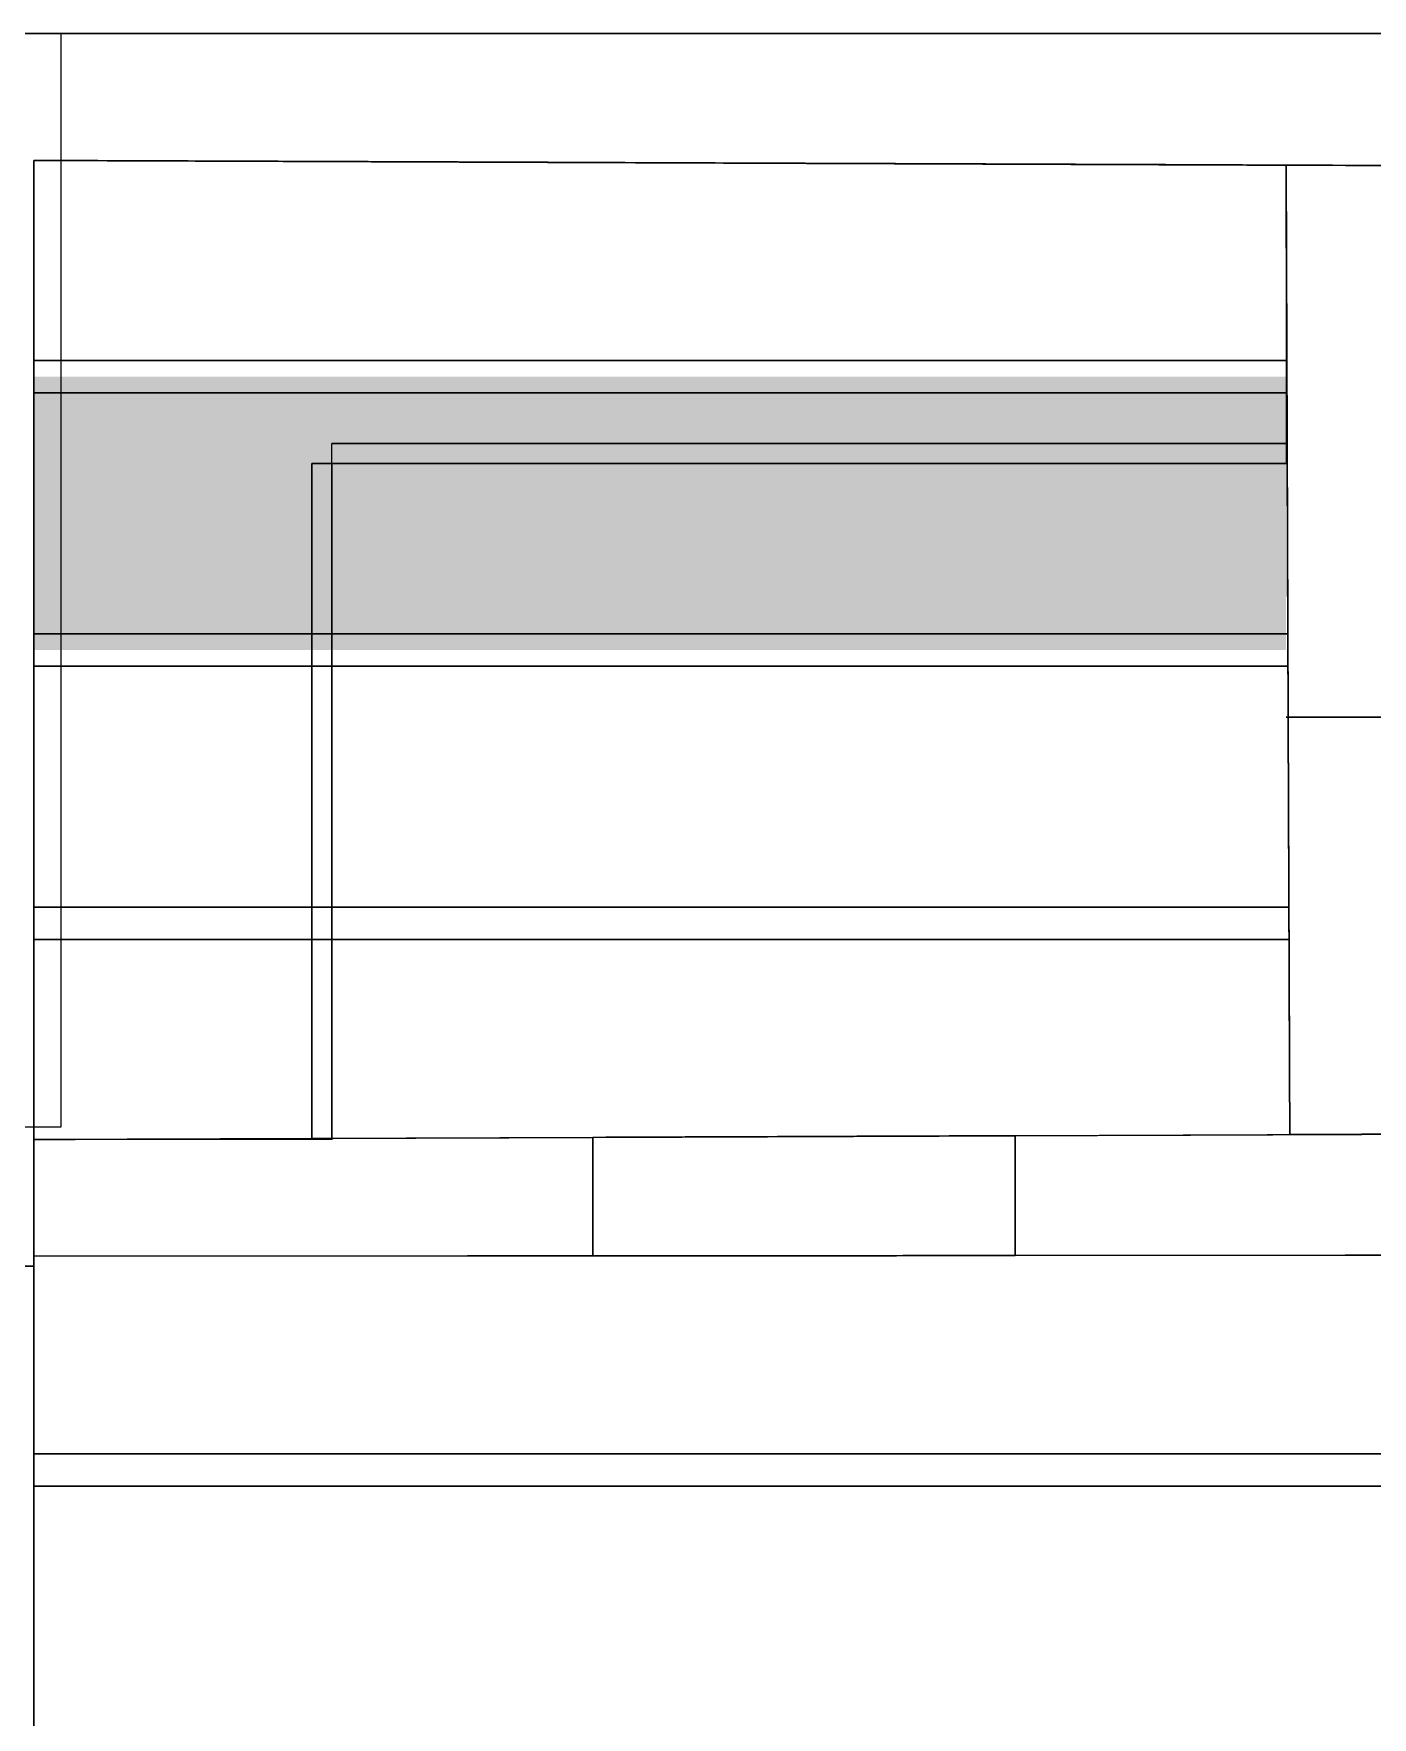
# Model space of a CAD drawing. Header units: millimetres. Extents: x 1429 to 3422, y 966 to 3043.
# Drawn here: x 2759.8 to 3029.2, y 2703.9 to 3042.6 of the extents above; entities that cross this region are included whole.
import ezdxf

# ---------------------------------------------------------------- set-up
doc = ezdxf.new("R2010")
doc.units = ezdxf.units.MM
doc.header["$MEASUREMENT"] = 0
for name, color, linetype in [('3D_BASE HORMIGON', 7, 'Continuous'), ('3D_CARPINTER_A', 7, 'Continuous'), ('3D_CUBIERTA', 7, 'Continuous'), ('3D_MURO', 1, 'Continuous'), ('3D_PISO', 7, 'Continuous'), ('3D_PUERTAS', 33, 'Continuous'), ('3D_VIGAS', 5, 'Continuous')]:
    doc.layers.add(name, color=color, linetype=linetype)

msp = doc.modelspace()

# ---------------------------------------------------------------- hatches: boundary and pattern name
h = msp.add_hatch()
h.set_pattern_fill('DOTS', color=253, style=0, pattern_type=2)
h.set_pattern_definition([(0, (-28823.7236, 9842.757), (0.79375, 1.5875), [0, -1.5875])])
h.paths.add_polyline_path([(2759.79, 2973.63), (3011.79, 2973.63), (3011.79, 2918.63), (2759.79, 2918.63)], flags=0)

# ---------------------------------------------------------------- linework, layer by layer
at = {"layer": '3D_BASE HORMIGON'}
for points in [[(3422.29, 3042.63), (3422.29, 2354.63), (2872.29, 2354.63), (2872.29, 2601.13), (2846.79, 2601.13), (2846.79, 2602.63), (2534.29, 2602.63), (2534.29, 2822.63), (2734.29, 2822.63), (2734.29, 3042.63), (3422.29, 3042.63)], [(3422.29, 3042.63), (2734.29, 3042.63)], [(2734.29, 3042.63), (3422.29, 3042.63)], [(2734.29, 3042.63), (3422.29, 3042.63)]]:
    msp.add_lwpolyline(points, dxfattribs=at)
at = {"layer": '3D_CARPINTER_A'}
msp.add_polyline3d([(1457.29, 1914.63, 432.63), (1457.29, 1722.63, 432.63), (1657.29, 1722.63, 465.35), (1657.29, 1716.63, 465.35), (1689.23, 1716.63, 470.58), (1689.79, 1500.13, 470.67), (2294.09, 1500.13, 569.56), (2296.79, 1940.96, 570), (2844.09, 1940.13, 659.69), (2846.79, 2380.96, 660), (3394.09, 2380.13, 749.62), (3394.15, 3014.73, 749.57), (2759.79, 3017.13, 645.76), (2759.79, 2794.63, 645.76), (2562.29, 2794.63, 613.45), (2562.29, 2577.13, 613.45), (2209.79, 2577.13, 555.76), (2209.79, 2356.13, 555.76), (2010.79, 2356.13, 523.2), (2010.79, 2136.13, 523.2), (1657.29, 2136.13, 465.35), (1657.29, 1914.63, 465.35), (1457.29, 1914.63, 432.63)], dxfattribs=at)
at = {"layer": '3D_CUBIERTA'}
for p, q in [((2759.79, 3017.13, 645.76), (2759.79, 3017.13, 648.76)), ((2759.79, 2794.63, 645.76), (2759.79, 2794.63, 648.76))]:
    msp.add_line(p, q, dxfattribs=at)
for points in [[(2759.79, 3017.13), (2759.79, 2794.63)], [(2759.79, 2794.63), (2759.79, 3017.13)]]:
    msp.add_lwpolyline(points, dxfattribs=at)
at = {"layer": '3D_CUBIERTA', "extrusion": (0.003675, 0.999993, 0.000601388)}
for points in [[(-3383.05, 747.75), (-2748.68, 643.94)], [(-2748.68, 646.94), (-3383.05, 750.75)]]:
    msp.add_lwpolyline(points, dxfattribs=at)
at = {"layer": '3D_CUBIERTA', "extrusion": (0, 1, 0)}
for points in [[(-2759.79, 645.76), (-2562.29, 613.45)], [(-2562.29, 616.45), (-2759.79, 648.76)]]:
    msp.add_lwpolyline(points, dxfattribs=at)
at = {"layer": '3D_CUBIERTA'}
for points in [[(3422.29, 3042.63, 757.17), (3078.29, 3042.63, 700.88), (2734.29, 3042.63, 644.59)], [(2734.29, 3042.63, 649.59), (3078.29, 3042.63, 705.88), (3422.29, 3042.63, 762.17)]]:
    msp.add_open_spline(points, degree=2, dxfattribs=at)
at = {"layer": '3D_MURO'}
for p, q in [((2759.79, 3017.13, 270), (2759.79, 3017.13, 645.76)), ((3011.79, 3016.17, 300), (3011.79, 3016.17, 687)), ((2759.79, 2820.13, 300), (2759.79, 2820.13, 645.76)), ((3012.55, 2821.12, 540), (3012.55, 2821.12, 687.13)), ((2759.79, 2796.63, 300), (2759.79, 2796.63, 645.76)), ((2759.79, 2794.63, 300), (2759.79, 2794.63, 645.76)), ((2759.79, 2794.63, 270), (2759.79, 2794.63, 645.76))]:
    msp.add_line(p, q, dxfattribs=at)
at = {"layer": '3D_MURO', "extrusion": (-0.161489, 0, 0.986875)}
msp.add_lwpolyline([(-1942.63, 1479.65), (-1694.63, 1479.65), (-1694.63, 1710.68), (-1474.63, 1710.68), (-1474.63, 2384.53), (-1914.63, 2384.53), (-1914.63, 2941.84), (-2354.63, 2941.84), (-2354.63, 3499.16), (-3042.63, 3499.16), (-3042.63, 2802.01), (-2822.63, 2802.01), (-2822.63, 2599.35), (-2602.63, 2599.35), (-2602.63, 2244.69), (-2382.63, 2244.69), (-2382.63, 2042.03), (-2162.63, 2042.03), (-2162.63, 1682.31), (-1942.63, 1682.31), (-1942.63, 1479.65)], dxfattribs=at)
at = {"layer": '3D_MURO'}
for points in [[(3422.29, 3014.63), (3422.29, 3042.63), (2734.29, 3042.63), (2734.29, 2822.63), (2534.29, 2822.63), (2534.29, 2690.13), (2562.29, 2690.13), (2562.29, 2794.63), (2759.79, 2794.63), (2759.79, 3017.13), (3422.29, 3014.63)], [(2534.29, 2602.63), (2534.29, 2822.63), (2734.29, 2822.63), (2734.29, 3042.63), (3422.29, 3042.63), (3422.29, 3014.63), (2759.79, 3017.13), (2759.79, 2794.63), (2562.29, 2794.63), (2562.29, 2602.63), (2534.29, 2602.63)], [(2734.29, 3042.63), (3422.29, 3042.63)], [(2759.79, 3017.13), (2759.79, 2794.63)], [(3422.29, 3014.63), (2759.79, 3017.13)], [(3011.79, 3016.17), (3012.22, 2905.13)], [(3035.79, 3016.13), (3011.79, 3016.17)], [(3396.79, 2822.63), (2957.29, 2820.9)], [(2872.29, 2820.57), (2759.79, 2820.13)], [(2759.79, 2820.13), (2759.79, 2796.63)], [(2759.79, 2796.63), (2872.29, 2796.71)], [(2957.29, 2796.78), (3396.79, 2797.13)], [(2759.79, 2794.63), (2562.29, 2794.63)]]:
    msp.add_lwpolyline(points, dxfattribs=at)
for points, degree in [([(2734.29, 3042.63, 270), (3078.29, 3042.63, 270), (3422.29, 3042.63, 270)], 2), ([(3422.29, 3042.63, 754.17), (3192.95, 3042.63, 716.65), (2963.62, 3042.63, 679.12), (2734.29, 3042.63, 641.59)], 3), ([(2759.79, 3017.13, 270), (2759.79, 2905.88, 270), (2759.79, 2794.63, 270)], 2), ([(3422.29, 3014.63, 270), (3091.04, 3015.88, 270), (2759.79, 3017.13, 270)], 2), ([(2759.79, 3017.13, 645.76), (2980.62, 3016.29, 681.9), (3201.45, 3015.46, 718.04), (3422.29, 3014.63, 754.17)], 3), ([(2759.79, 2794.63, 645.76), (2759.79, 2868.79, 645.76), (2759.79, 2942.96, 645.76), (2759.79, 3017.13, 645.76)], 3), ([(3011.79, 3016.17, 687), (3023.79, 3016.15, 688.96), (3035.79, 3016.13, 690.93)], 2), ([(3012.55, 2821.12, 687.13), (3012.17, 2918.65, 687.06), (3011.79, 3016.17, 687)], 2), ([(3012.55, 2821.12, 687.13), (3012.3, 2886.14, 687.08), (3012.04, 2951.16, 687.04), (3011.79, 3016.17, 687)], 3), ([(3011.79, 3016.17, 687), (3019.79, 3016.16, 688.31), (3027.79, 3016.14, 689.62), (3035.79, 3016.13, 690.93)], 3), ([(3012.22, 2905.13, 540), (3012, 2905.13, 420), (3011.79, 2905.13, 300)], 2), ([(3011.79, 2905.13, 300), (3023.79, 2905.13, 300), (3035.79, 2905.13, 300)], 2), ([(3035.79, 2905.13, 540), (3024, 2905.13, 540), (3012.22, 2905.13, 540)], 2), ([(3035.79, 2905.13, 540), (3024, 2905.13, 540), (3012.22, 2905.13, 540)], 2), ([(3012.22, 2905.13, 540), (3012.39, 2863.12, 540), (3012.55, 2821.12, 540)], 2), ([(3012.22, 2905.13, 540), (3012.33, 2877.12, 540), (3012.44, 2849.12, 540), (3012.55, 2821.12, 540)], 3), ([(3012.22, 2905.13, 540), (3012.22, 2905.13, 460), (3012.22, 2905.13, 380), (3012.22, 2905.13, 300)], 3), ([(2759.79, 2820.13, 645.76), (3025.79, 2821.17, 689.29), (3291.79, 2822.21, 732.82)], 2), ([(2759.79, 2820.13, 645.76), (2937.12, 2820.82, 674.78), (3114.45, 2821.52, 703.8), (3291.79, 2822.21, 732.82)], 3), ([(2759.79, 2796.63, 645.76), (2759.79, 2808.38, 645.76), (2759.79, 2820.13, 645.76)], 2), ([(2759.79, 2796.63, 645.76), (2759.79, 2804.46, 645.76), (2759.79, 2812.29, 645.76), (2759.79, 2820.13, 645.76)], 3), ([(2957.29, 2820.9, 540), (2928.95, 2820.79, 540), (2900.62, 2820.68, 540), (2872.29, 2820.57, 540)], 3), ([(2872.29, 2820.57, 540), (2914.79, 2820.73, 540), (2957.29, 2820.9, 540)], 2), ([(2872.29, 2820.57, 540), (2872.29, 2820.57, 460), (2872.29, 2820.57, 380), (2872.29, 2820.57, 300)], 3), ([(2872.29, 2796.71, 540), (2872.29, 2808.64, 540), (2872.29, 2820.57, 540)], 2), ([(2872.29, 2796.71, 540), (2872.29, 2808.64, 540), (2872.29, 2820.57, 540)], 2), ([(2872.29, 2820.57, 540), (2872.29, 2820.57, 420), (2872.29, 2820.57, 300)], 2), ([(2872.29, 2820.57, 300), (2872.29, 2808.64, 300), (2872.29, 2796.71, 300)], 2), ([(2957.29, 2820.9, 300), (2957.29, 2820.9, 380), (2957.29, 2820.9, 460), (2957.29, 2820.9, 540)], 3), ([(2957.29, 2820.9, 540), (2957.29, 2808.84, 540), (2957.29, 2796.78, 540)], 2), ([(2957.29, 2796.78, 300), (2957.29, 2808.84, 300), (2957.29, 2820.9, 300)], 2), ([(2957.29, 2820.9, 300), (2957.29, 2820.9, 420), (2957.29, 2820.9, 540)], 2), ([(2957.29, 2820.9, 540), (2957.29, 2808.84, 540), (2957.29, 2796.78, 540)], 2), ([(3035.79, 2821.21, 690.93), (3024.17, 2821.16, 689.03), (3012.55, 2821.12, 687.13)], 2), ([(3012.55, 2821.12, 540), (3024.17, 2821.16, 540), (3035.79, 2821.21, 540)], 2), ([(3035.79, 2821.21, 690.93), (3028.04, 2821.18, 689.66), (3020.3, 2821.15, 688.39), (3012.55, 2821.12, 687.13)], 3), ([(3012.55, 2821.12, 540), (3020.3, 2821.15, 540), (3028.04, 2821.18, 540), (3035.79, 2821.21, 540)], 3), ([(3291.8, 2797.04, 732.82), (3025.79, 2796.83, 689.29), (2759.79, 2796.63, 645.76)], 2), ([(3291.79, 2797.04, 732.82), (3114.45, 2796.9, 703.8), (2937.12, 2796.76, 674.78), (2759.79, 2796.63, 645.76)], 3), ([(2872.29, 2796.71, 540), (2900.62, 2796.74, 540), (2928.95, 2796.76, 540), (2957.29, 2796.78, 540)], 3), ([(2957.29, 2796.78, 540), (2914.79, 2796.75, 540), (2872.29, 2796.71, 540)], 2), ([(2872.29, 2796.71, 300), (2872.29, 2796.71, 380), (2872.29, 2796.71, 460), (2872.29, 2796.71, 540)], 3), ([(2872.29, 2796.71, 300), (2872.29, 2796.71, 420), (2872.29, 2796.71, 540)], 2), ([(2957.29, 2796.78, 540), (2957.29, 2796.78, 460), (2957.29, 2796.78, 380), (2957.29, 2796.78, 300)], 3), ([(2957.29, 2796.78, 540), (2957.29, 2796.78, 420), (2957.29, 2796.78, 300)], 2), ([(2759.79, 2794.63, 270), (2661.04, 2794.63, 270), (2562.29, 2794.63, 270)], 2), ([(2562.29, 2794.63, 613.45), (2628.12, 2794.63, 624.22), (2693.95, 2794.63, 634.99), (2759.79, 2794.63, 645.76)], 3), ([(2759.79, 2794.63, 300), (2747.04, 2794.63, 300), (2734.29, 2794.63, 300)], 2), ([(2734.29, 2794.63, 641.59), (2742.79, 2794.63, 642.98), (2751.29, 2794.63, 644.37), (2759.79, 2794.63, 645.76)], 3), ([(2759.79, 2602.63, 300), (2759.79, 2698.63, 300), (2759.79, 2794.63, 300)], 2), ([(2759.79, 2794.63, 645.76), (2759.79, 2730.63, 645.76), (2759.79, 2666.63, 645.76), (2759.79, 2602.63, 645.76)], 3)]:
    msp.add_open_spline(points, degree=degree, dxfattribs=at)
at = {"layer": '3D_PISO'}
for p, q in [((2759.79, 3017.13, 270), (2759.79, 3017.13, 300)), ((2759.79, 2794.63, 270), (2759.79, 2794.63, 300))]:
    msp.add_line(p, q, dxfattribs=at)
for points in [[(2759.79, 3017.13, 270), (3091.04, 3015.88, 270), (3422.29, 3014.63, 270)], [(2759.79, 2794.63, 270), (2759.79, 2905.88, 270), (2759.79, 3017.13, 270)], [(2759.79, 3017.13, 300), (2759.79, 2905.88, 300), (2759.79, 2794.63, 300)], [(3422.29, 3014.63, 300), (3091.04, 3015.88, 300), (2759.79, 3017.13, 300)], [(2562.29, 2794.63, 270), (2661.04, 2794.63, 270), (2759.79, 2794.63, 270)], [(2759.79, 2794.63, 300), (2661.04, 2794.63, 300), (2562.29, 2794.63, 300)]]:
    msp.add_open_spline(points, degree=2, dxfattribs=at)
at = {"layer": '3D_PUERTAS'}
for p, q in [((2759.79, 3017.13, 540), (2759.79, 3017.13, 542)), ((3011.79, 3016.17, 540), (3011.79, 3016.17, 542)), ((2819.79, 2956.17, 300), (2819.79, 2960.17, 300)), ((2819.79, 2960.17, 655.58), (2819.79, 2960.17, 300)), ((3011.79, 2960.17, 300), (3011.79, 2956.17, 300)), ((3011.79, 2960.17, 300), (3011.79, 2960.17, 687)), ((2815.79, 2956.17, 300), (2815.79, 2956.17, 654.93)), ((2815.79, 2956.17, 300), (2819.79, 2956.17, 300)), ((2819.79, 2956.17, 540), (2819.79, 2956.17, 542)), ((2819.79, 2956.17, 300), (2819.79, 2956.17, 655.58)), ((2819.79, 2956.17, 300), (2819.79, 2956.17, 655.58)), ((3011.79, 2956.17, 540), (3011.79, 2956.17, 542)), ((3011.79, 2956.17, 300), (3011.79, 2956.17, 687)), ((2759.79, 2820.13, 540), (2759.79, 2820.13, 542)), ((2819.79, 2820.36, 300), (2815.79, 2820.36, 300)), ((2815.79, 2820.36, 654.93), (2815.79, 2820.36, 300)), ((2819.79, 2820.36, 655.58), (2819.79, 2820.36, 300)), ((2819.79, 2820.13, 540), (2819.79, 2820.13, 542))]:
    msp.add_line(p, q, dxfattribs=at)
for points in [[(3011.79, 2956.17), (2819.79, 2956.17), (2819.79, 2820.13), (2759.79, 2820.13), (2759.79, 3017.13), (3011.79, 3016.17), (3011.79, 2956.17)], [(2819.79, 2960.17), (3011.79, 2960.17)], [(2815.79, 2820.36), (2815.79, 2956.17)], [(2819.79, 2820.36), (2819.79, 2956.17)], [(2819.79, 2956.17), (3011.79, 2956.17)], [(2819.79, 2820.36), (2819.79, 2956.17), (3011.79, 2956.17)]]:
    msp.add_lwpolyline(points, dxfattribs=at)
for points, degree in [([(2759.79, 3017.13, 540), (2885.79, 3016.65, 540), (3011.79, 3016.17, 540)], 2), ([(2759.79, 2820.13, 540), (2759.79, 2918.63, 540), (2759.79, 3017.13, 540)], 2), ([(2759.79, 3017.13, 542), (2885.79, 3016.65, 542), (3011.79, 3016.17, 542)], 2), ([(2759.79, 2820.13, 542), (2759.79, 2918.63, 542), (2759.79, 3017.13, 542)], 2), ([(3011.79, 3016.17, 540), (3011.79, 2986.17, 540), (3011.79, 2956.17, 540)], 2), ([(3011.79, 3016.17, 542), (3011.79, 2986.17, 542), (3011.79, 2956.17, 542)], 2), ([(2819.79, 2956.17, 655.58), (2819.79, 2957.51, 655.58), (2819.79, 2958.84, 655.58), (2819.79, 2960.17, 655.58)], 3), ([(3011.79, 2960.17, 687), (2947.79, 2960.17, 676.53), (2883.79, 2960.17, 666.05), (2819.79, 2960.17, 655.58)], 3), ([(3011.79, 2960.17, 687), (3011.79, 2958.84, 687), (3011.79, 2957.51, 687), (3011.79, 2956.17, 687)], 3), ([(2815.79, 2956.17, 654.93), (2815.79, 2910.9, 654.93), (2815.79, 2865.63, 654.93), (2815.79, 2820.36, 654.93)], 3), ([(2819.79, 2956.17, 655.58), (2818.45, 2956.17, 655.36), (2817.12, 2956.17, 655.15), (2815.79, 2956.17, 654.93)], 3), ([(3011.79, 2956.17, 540), (2915.79, 2956.17, 540), (2819.79, 2956.17, 540)], 2), ([(2819.79, 2956.17, 540), (2819.79, 2888.15, 540), (2819.79, 2820.13, 540)], 2), ([(2819.79, 2956.17, 542), (2819.79, 2888.15, 542), (2819.79, 2820.13, 542)], 2), ([(3011.79, 2956.17, 542), (2915.79, 2956.17, 542), (2819.79, 2956.17, 542)], 2), ([(2819.79, 2956.17, 655.58), (2819.79, 2910.9, 655.58), (2819.79, 2865.63, 655.58), (2819.79, 2820.36, 655.58)], 3), ([(3011.79, 2956.17, 687), (2947.79, 2956.17, 676.53), (2883.79, 2956.17, 666.05), (2819.79, 2956.17, 655.58)], 3), ([(2819.79, 2820.13, 540), (2789.79, 2820.13, 540), (2759.79, 2820.13, 540)], 2), ([(2819.79, 2820.13, 542), (2789.79, 2820.13, 542), (2759.79, 2820.13, 542)], 2), ([(2815.79, 2820.36, 654.93), (2817.12, 2820.36, 655.15), (2818.45, 2820.36, 655.36), (2819.79, 2820.36, 655.58)], 3)]:
    msp.add_open_spline(points, degree=degree, dxfattribs=at)
at = {"layer": '3D_VIGAS'}
for points in [[(2759.79, 2976.88, 645.76), (2759.79, 2974.71, 645.76), (2759.79, 2972.54, 645.76), (2759.79, 2970.38, 645.76)], [(2759.79, 2970.38, 600.76), (2759.79, 2972.54, 600.76), (2759.79, 2974.71, 600.76), (2759.79, 2976.88, 600.76)], [(3011.94, 2976.88, 642.03), (3011.95, 2974.71, 642.03), (3011.96, 2972.54, 642.03), (3011.97, 2970.38, 642.03)], [(2759.79, 2921.88, 645.76), (2759.79, 2919.71, 645.76), (2759.79, 2917.54, 645.76), (2759.79, 2915.38, 645.76)], [(2759.79, 2915.38, 600.76), (2759.79, 2917.54, 600.76), (2759.79, 2919.71, 600.76), (2759.79, 2921.88, 600.76)], [(3012.16, 2921.88, 642.06), (3012.16, 2919.71, 642.06), (3012.17, 2917.54, 642.06), (3012.18, 2915.38, 642.06)], [(2759.79, 2866.88, 645.76), (2759.79, 2864.71, 645.76), (2759.79, 2862.54, 645.76), (2759.79, 2860.38, 645.76)], [(2759.79, 2860.38, 600.76), (2759.79, 2862.54, 600.76), (2759.79, 2864.71, 600.76), (2759.79, 2866.88, 600.76)], [(3012.37, 2866.88, 642.1), (3012.38, 2864.71, 642.1), (3012.39, 2862.54, 642.1), (3012.4, 2860.38, 642.1)], [(2759.79, 2756.88, 645.76), (2759.79, 2754.71, 645.76), (2759.79, 2752.54, 645.76), (2759.79, 2750.38, 645.76)], [(2759.79, 2750.38, 600.76), (2759.79, 2752.54, 600.76), (2759.79, 2754.71, 600.76), (2759.79, 2756.88, 600.76)]]:
    msp.add_open_spline(points, degree=3, dxfattribs=at)
at = {"layer": '3D_VIGAS', "extrusion": (-0.00067792, 1, -3.18323e-13)}
for points in [[(2759.79, 2976.88, 600.76), (2759.79, 2976.88, 615.76), (2759.79, 2976.88, 630.76), (2759.79, 2976.88, 645.76)], [(2759.79, 2921.88, 600.76), (2759.79, 2921.88, 615.76), (2759.79, 2921.88, 630.76), (2759.79, 2921.88, 645.76)], [(2759.79, 2866.88, 600.76), (2759.79, 2866.88, 615.76), (2759.79, 2866.88, 630.76), (2759.79, 2866.88, 645.76)], [(2759.79, 2756.88, 600.76), (2759.79, 2756.88, 615.76), (2759.79, 2756.88, 630.76), (2759.79, 2756.88, 645.76)]]:
    msp.add_open_spline(points, degree=3, dxfattribs=at)
at = {"layer": '3D_VIGAS'}
for points, knots in [([(2759.79, 2976.88, 600.76), (2770.41, 2976.88, 602.5), (2842.7, 2976.88, 614.33), (2928.08, 2976.88, 628.3), (2999.77, 2976.88, 640.03), (3011.94, 2976.88, 642.03)], [915.829863, 915.829863, 915.829863, 915.829863, 929.109634, 1005.99377, 1021.887938, 1021.887938, 1021.887938, 1021.887938]), ([(3011.94, 2976.88, 687.03), (3002.97, 2976.88, 685.56), (2934.86, 2976.88, 674.41), (2849.64, 2976.88, 660.47), (2773.85, 2976.88, 648.07), (2759.79, 2976.88, 645.76)], [1468.544539, 1468.544539, 1468.544539, 1468.544539, 1480.298587, 1557.182723, 1574.743766, 1574.743766, 1574.743766, 1574.743766]), ([(2759.79, 2970.38, 645.76), (2773.85, 2970.38, 648.07), (2849.64, 2970.38, 660.47), (2934.87, 2970.38, 674.41), (3002.99, 2970.38, 685.56), (3011.97, 2970.38, 687.03)], [2161.194768, 2161.194768, 2161.194768, 2161.194768, 2178.755812, 2255.639948, 2267.405138, 2267.405138, 2267.405138, 2267.405138]), ([(3011.97, 2970.38, 642.03), (2999.78, 2970.38, 640.04), (2928.09, 2970.38, 628.3), (2842.7, 2970.38, 614.33), (2770.41, 2970.38, 602.5), (2759.79, 2970.38, 600.76)], [214.747138, 214.747138, 214.747138, 214.747138, 230.652408, 307.536545, 320.816316, 320.816316, 320.816316, 320.816316]), ([(2759.79, 2921.88, 600.76), (2770.41, 2921.88, 602.5), (2842.7, 2921.88, 614.33), (2928.15, 2921.88, 628.32), (2999.91, 2921.88, 640.06), (3012.16, 2921.88, 642.06)], [915.829863, 915.829863, 915.829863, 915.829863, 929.109634, 1005.99377, 1021.981891, 1021.981891, 1021.981891, 1021.981891]), ([(3012.16, 2921.88, 687.06), (3003.11, 2921.88, 685.58), (2934.94, 2921.88, 674.43), (2849.64, 2921.88, 660.47), (2773.85, 2921.88, 648.07), (2759.79, 2921.88, 645.76)], [1468.45025, 1468.45025, 1468.45025, 1468.45025, 1480.298587, 1557.182723, 1574.743766, 1574.743766, 1574.743766, 1574.743766]), ([(2759.79, 2915.38, 645.76), (2773.85, 2915.38, 648.07), (2849.64, 2915.38, 660.47), (2934.95, 2915.38, 674.43), (3003.13, 2915.38, 685.58), (3012.18, 2915.38, 687.06)], [2161.194768, 2161.194768, 2161.194768, 2161.194768, 2178.755812, 2255.639948, 2267.499428, 2267.499428, 2267.499428, 2267.499428]), ([(3012.18, 2915.38, 642.06), (2999.93, 2915.38, 640.06), (2928.16, 2915.38, 628.32), (2842.7, 2915.38, 614.33), (2770.41, 2915.38, 602.5), (2759.79, 2915.38, 600.76)], [214.653183, 214.653183, 214.653183, 214.653183, 230.652408, 307.536545, 320.816316, 320.816316, 320.816316, 320.816316]), ([(2759.79, 2866.88, 600.76), (2770.41, 2866.88, 602.5), (2842.7, 2866.88, 614.33), (2928.23, 2866.88, 628.33), (3000.06, 2866.88, 640.08), (3012.37, 2866.88, 642.1)], [915.829863, 915.829863, 915.829863, 915.829863, 929.109634, 1005.99377, 1022.075853, 1022.075853, 1022.075853, 1022.075853]), ([(3012.37, 2866.88, 687.1), (3003.26, 2866.88, 685.6), (2935.01, 2866.88, 674.44), (2849.64, 2866.88, 660.47), (2773.85, 2866.88, 648.07), (2759.79, 2866.88, 645.76)], [1468.355951, 1468.355951, 1468.355951, 1468.355951, 1480.298587, 1557.182723, 1574.743766, 1574.743766, 1574.743766, 1574.743766]), ([(2759.79, 2860.38, 645.76), (2773.85, 2860.38, 648.07), (2849.64, 2860.38, 660.47), (2935.02, 2860.38, 674.44), (3003.28, 2860.38, 685.61), (3012.4, 2860.38, 687.1)], [2161.194768, 2161.194768, 2161.194768, 2161.194768, 2178.755812, 2255.639948, 2267.593728, 2267.593728, 2267.593728, 2267.593728]), ([(3012.4, 2860.38, 642.1), (3000.07, 2860.38, 640.08), (2928.24, 2860.38, 628.33), (2842.7, 2860.38, 614.33), (2770.41, 2860.38, 602.5), (2759.79, 2860.38, 600.76)], [214.55922, 214.55922, 214.55922, 214.55922, 230.652408, 307.536545, 320.816316, 320.816316, 320.816316, 320.816316]), ([(2759.79, 2756.88, 600.76), (2770.41, 2756.88, 602.5), (2842.7, 2756.88, 614.33), (2977.18, 2756.88, 636.34), (3208.27, 2756.88, 674.15), (3342.56, 2756.88, 696.13), (3396.54, 2756.88, 704.96)], [915.829863, 915.829863, 915.829863, 915.829863, 929.109634, 1005.99377, 1082.877906, 1236.646178, 1236.646178, 1236.646178, 1236.646178]), ([(3396.54, 2750.38, 704.96), (3342.56, 2750.38, 696.13), (3208.27, 2750.38, 674.15), (2977.18, 2750.38, 636.34), (2842.7, 2750.38, 614.33), (2770.41, 2750.38, 602.5), (2759.79, 2750.38, 600.76)], [0, 0, 0, 0, 153.768272, 230.652408, 307.536545, 320.816316, 320.816316, 320.816316, 320.816316]), ([(2759.79, 2750.38, 645.76), (2773.85, 2750.38, 648.07), (2849.64, 2750.38, 660.47), (2987.13, 2750.38, 682.97), (3215.72, 2750.38, 720.37), (3346.2, 2750.38, 741.72), (3396.79, 2750.38, 750)], [2161.194768, 2161.194768, 2161.194768, 2161.194768, 2178.755812, 2255.639948, 2332.524084, 2486.292356, 2486.292356, 2486.292356, 2486.292356])]:
    msp.add_open_spline(points, degree=3, knots=knots, dxfattribs=at)
at = {"layer": '3D_VIGAS', "extrusion": (0.999403, 0.0039, -0.034326)}
msp.add_open_spline([(3011.97, 2970.38, 687.03), (3011.96, 2972.54, 687.03), (3011.95, 2974.71, 687.03), (3011.94, 2976.88, 687.03)], degree=3, dxfattribs=at)
at = {"layer": '3D_VIGAS', "extrusion": (-0.001007, 0.999999, -2.8799e-13)}
msp.add_open_spline([(3011.94, 2976.88, 687.03), (3011.94, 2976.88, 672.03), (3011.94, 2976.88, 657.03), (3011.94, 2976.88, 642.03)], degree=3, dxfattribs=at)
at = {"layer": '3D_VIGAS', "extrusion": (-0.00113, 0.999999, -7.58084e-14)}
for points in [[(2759.79, 2970.38, 645.76), (2759.79, 2970.38, 630.76), (2759.79, 2970.38, 615.76), (2759.79, 2970.38, 600.76)], [(2759.79, 2915.38, 645.76), (2759.79, 2915.38, 630.76), (2759.79, 2915.38, 615.76), (2759.79, 2915.38, 600.76)], [(2759.79, 2860.38, 645.76), (2759.79, 2860.38, 630.76), (2759.79, 2860.38, 615.76), (2759.79, 2860.38, 600.76)], [(2759.79, 2750.38, 645.76), (2759.79, 2750.38, 630.76), (2759.79, 2750.38, 615.76), (2759.79, 2750.38, 600.76)]]:
    msp.add_open_spline(points, degree=3, dxfattribs=at)
at = {"layer": '3D_VIGAS', "extrusion": (-0.002218, 0.999998, -7.57906e-14)}
msp.add_open_spline([(3011.97, 2970.38, 642.03), (3011.97, 2970.38, 657.03), (3011.97, 2970.38, 672.03), (3011.97, 2970.38, 687.03)], degree=3, dxfattribs=at)
at = {"layer": '3D_VIGAS', "extrusion": (0.997896, 0.003875, -0.064719)}
msp.add_open_spline([(3012.18, 2915.38, 687.06), (3012.17, 2917.54, 687.06), (3012.16, 2919.71, 687.06), (3012.16, 2921.88, 687.06)], degree=3, dxfattribs=at)
at = {"layer": '3D_VIGAS', "extrusion": (-0.00023967, 1, -2.57689e-13)}
msp.add_open_spline([(3012.16, 2921.88, 687.06), (3012.16, 2921.88, 672.06), (3012.16, 2921.88, 657.06), (3012.16, 2921.88, 642.06)], degree=3, dxfattribs=at)
at = {"layer": '3D_VIGAS', "extrusion": (-0.000399453, 1, -4.54684e-14)}
msp.add_open_spline([(3012.18, 2915.38, 642.06), (3012.18, 2915.38, 657.06), (3012.18, 2915.38, 672.06), (3012.18, 2915.38, 687.06)], degree=3, dxfattribs=at)
at = {"layer": '3D_VIGAS', "extrusion": (0.997896, 0.003875, -0.064726)}
msp.add_open_spline([(3012.4, 2860.38, 687.1), (3012.39, 2862.54, 687.1), (3012.38, 2864.71, 687.1), (3012.37, 2866.88, 687.1)], degree=3, dxfattribs=at)
at = {"layer": '3D_VIGAS', "extrusion": (-0.000239613, 1, -2.57685e-13)}
msp.add_open_spline([(3012.37, 2866.88, 687.1), (3012.37, 2866.88, 672.1), (3012.37, 2866.88, 657.1), (3012.37, 2866.88, 642.1)], degree=3, dxfattribs=at)
at = {"layer": '3D_VIGAS', "extrusion": (-0.00063887, 1, -6.06326e-14)}
msp.add_open_spline([(3012.4, 2860.38, 642.1), (3012.4, 2860.38, 657.1), (3012.4, 2860.38, 672.1), (3012.4, 2860.38, 687.1)], degree=3, dxfattribs=at)
at = {"layer": '3D_VIGAS', "extrusion": (-0.161489, -0.000552376, 0.986874)}
msp.add_open_spline([(3396.79, 2756.88, 750), (3346.2, 2756.88, 741.72), (3215.72, 2756.88, 720.37), (2987.13, 2756.88, 682.97), (2849.64, 2756.88, 660.47), (2773.85, 2756.88, 648.07), (2759.79, 2756.88, 645.76)], degree=3, knots=[1249.646178, 1249.646178, 1249.646178, 1249.646178, 1403.41445, 1480.298587, 1557.182723, 1574.743766, 1574.743766, 1574.743766, 1574.743766], dxfattribs=at)

doc.saveas('drawing.dxf')
